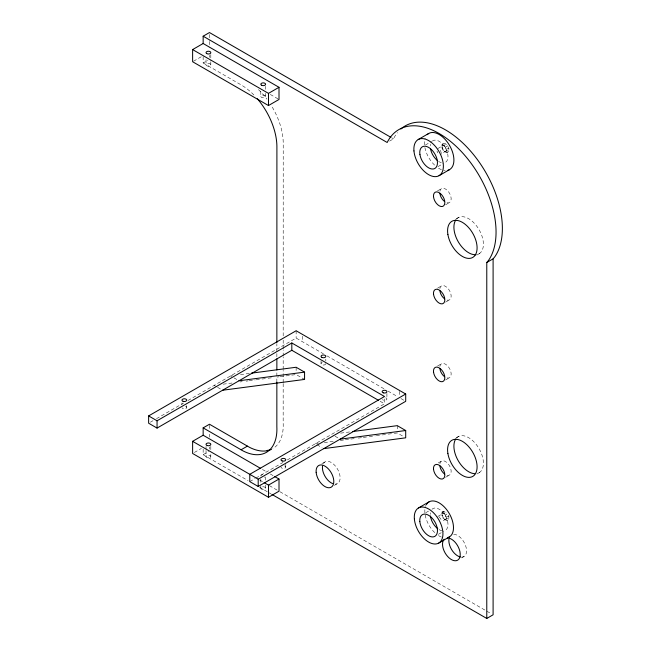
<?xml version="1.0" encoding="UTF-8"?>
<svg xmlns="http://www.w3.org/2000/svg" width="651" height="651" viewBox="0 0 651 651"><rect width="100%" height="100%" fill="white"/><g stroke="black" fill="none" stroke-linecap="round" stroke-linejoin="round"><path stroke-width="0.49" stroke-dasharray="3.25 2.44" d="M276.854 382.153L276.854 377.084M276.854 376.066L276.862 370.997M276.862 356.797L276.862 352.744M276.862 351.727L276.862 343.622M283.177 383.569L283.169 423.117A50.656 29.246 60 0 1 272.85 448.629M283.177 382.552L283.177 370.386M283.177 369.377L283.185 357.204M283.185 356.195L283.185 350.108M283.185 349.099L283.185 339.968M283.185 335.916L283.226 143.261A50.656 29.246 60 0 0 271.377 105.674M442.07 144.636L442.013 146.508L442.851 145.661L443.372 143.318L445.479 143.741L447.587 145.751L448.881 148.566L448.881 151.122L447.587 152.44C443.64 152.391 440.979 148.371 442.07 144.636L443.372 143.318M443.372 511.214L442.07 512.532L442.013 514.412L442.851 513.558L443.372 511.214L445.479 511.645L446.879 512.98M442.013 148.168L442.07 147.191L443.372 150.007L445.479 152.017M445.479 519.913L442.851 517.887L442.07 515.087L443.372 517.911L445.479 519.913L447.587 520.344L448.881 519.026L448.881 516.471L447.587 513.647L445.577 515.128L446.415 518.611L442.208 521.41M437.798 148.574L442.851 145.661L444.21 145.93L445.479 143.741M437.798 516.479L442.851 513.558L444.21 513.834L445.479 511.645M444.21 145.93L445.577 147.232L446.415 150.706L440.515 154.482M445.577 147.232L447.587 145.751M193.493 61.243L201.395 56.678M203.153 56.58L203.153 62.968L207.897 60.226M389.55 141.121L393.505 138.842A80.455 46.457 60 0 1 397.444 132.633M425.412 145.043L431.556 141.495M437.977 166.632L443.241 163.588M437.505 190.881L441.451 188.603M445.553 204.821L449.499 202.534M456.115 218.907L458.784 217.361M150.381 422.206L153.001 420.692M156.492 418.674L183.59 403.034M187.96 400.511L296.132 338.056L323.409 353.81M476.947 254.98L479.616 253.442M437.505 288.206L441.451 285.927M445.553 302.145L449.499 299.867M194.372 452.469L201.395 448.417M203.153 449.231L203.153 454.699L208.686 451.509M437.505 366.065L441.451 363.787M249.772 481.61L255.013 478.583M255.892 478.078L282.99 462.438M287.36 459.915L384.529 403.807L384.529 398.339M445.553 380.005L449.499 377.726M321.854 463.691L325.012 461.868M334.37 485.369L337.527 483.547M456.115 437.887L458.784 436.341M438.294 462.942L441.451 461.111M445.553 477.329L449.499 475.051M476.947 473.969L479.616 472.423M425.876 512.646L428.513 511.125M438.392 534.325L443.656 531.281M461.583 557.907L463.96 556.54M446.415 149.055L448.881 148.566M446.415 516.951L448.881 516.471M232.562 375.643L230.576 375.912L233.099 377.368M240.504 374.594L249.447 373.422M223.179 384.18L232.171 383M240.17 381.942L242.164 381.681M246.159 381.152L248.161 380.884M249.162 380.754L255.159 379.964M256.16 379.834L261.157 379.175M262.15 379.037L267.146 378.377M268.147 378.247L273.143 377.588M277.139 377.059L279.141 376.799M280.142 376.669L285.138 376.009M286.139 375.879L296.132 374.561L304.562 379.427M340.66 433.127L349.595 431.947M315.328 443.762L318.323 443.372M324.32 442.574L333.32 441.394M340.31 440.467L344.306 439.938M345.307 439.807L354.299 438.619M358.302 438.099L362.298 437.57M363.299 437.431L368.295 436.772M369.296 436.642L375.285 435.853M376.286 435.722L381.283 435.063M382.283 434.933L387.28 434.274M388.281 434.136L393.277 433.476M394.278 433.346L397.273 432.956L404.019 436.845M442.851 149.99L443.372 150.007M442.851 517.887L443.372 517.911M446.415 150.706L448.881 151.122M446.415 518.611L448.881 519.026M444.21 151.284L447.587 152.44M444.21 519.189L447.587 520.344M391.739 137.825L393.505 138.842M270.295 94.428L279.01 99.465M203.153 62.968L241.082 84.866A50.656 29.246 60 0 1 254.272 95.38M326.9 355.828L384.538 389.103M388.029 391.121L397.631 396.662M400.959 398.583L404.125 400.406M380.16 401.285L384.529 403.807M233.945 377.857L239.007 380.778M335.086 436.251L338.463 438.196M214.187 385.368L216.71 386.832M217.556 387.321L222.609 390.234M317.013 444.739L322.074 447.66M262.443 469.469L266.804 471.983M270.295 474.001L273.778 476.011M259.684 480.039L263.248 482.098M269.376 485.63L279.059 491.228M279.938 491.733L491.334 613.787M203.153 454.699L248.08 480.633M259.529 487.249L268.334 492.335M269.213 492.84L270.979 493.857M444.21 513.834L445.577 515.128M439.156 516.756L441.362 519.872L441.362 521.532M440.515 150.153L441.362 153.628M436.951 151.081L437.798 152.912M442.07 512.532L442.013 516.064M399.38 391.284L399.38 395.849M397.273 425.656L397.273 430.213M386.914 393.473L386.914 398.941M325.809 359.1L325.809 360.931M321.041 360.931L321.041 363.665M302.455 336.233L302.455 341.71M296.132 330.757L296.132 338.056M296.132 367.254L296.132 371.819M285.773 464.334L285.773 467.068M265.592 86.282L265.592 89.325M265.592 93.378L265.592 96.421A2.384 1.375 0 0 1 262.019 97.609A2.384 1.375 0 0 1 262.019 95.225A2.384 1.375 0 0 1 265.592 96.421M265.592 477.004L265.592 480.047M265.592 485.117L265.592 488.16A2.384 1.375 0 0 1 262.019 489.349A2.384 1.375 0 0 1 262.019 486.964A2.384 1.375 0 0 1 265.592 488.16M260.823 91.352L260.823 96.421M260.823 479.03L260.823 485.117M260.823 486.126L260.823 488.16M210.81 54.651L210.81 60.73M210.81 61.747L210.81 64.791A2.384 1.375 0 0 1 207.23 65.979A2.384 1.375 0 0 1 207.23 63.595A2.384 1.375 0 0 1 210.81 64.791M210.81 446.391L210.81 450.443M210.81 454.496L210.81 456.53A2.384 1.375 0 0 1 207.23 457.718A2.384 1.375 0 0 1 207.23 455.334A2.384 1.375 0 0 1 210.81 456.53M209.476 34.536L209.476 40.484M209.476 41.469L209.476 47.417M209.476 55.351L209.476 57.329M209.476 425.225L209.476 429.196M209.476 434.168L209.476 437.147M209.476 447.074L209.476 449.068M206.041 59.721L206.041 64.791M206.041 446.391L206.041 449.426M206.041 450.443L206.041 456.53M186.739 405.638L186.739 407.461M181.971 402.896L181.971 404.727M325.809 363.665A2.384 1.375 0 0 1 322.237 364.853A2.384 1.375 0 0 1 322.237 362.469M385.726 397.753A2.384 1.375 0 0 1 386.222 399.917A2.384 1.375 0 0 1 382.471 399.633M445.154 170.554A20.856 12.043 60 0 1 443.713 170.359M441.468 169.683A20.856 12.043 60 0 1 436.845 167.022M434.599 165.094A20.856 12.043 60 0 1 424.59 145.783M424.485 144.839A20.856 12.043 60 0 1 425.127 138.167M441.394 537.067A20.262 11.702 60 0 1 436.919 534.479M434.73 532.608A20.262 11.702 60 0 1 425.005 513.851M424.908 512.931A20.262 11.702 60 0 1 425.005 508.667M425.526 506.445A20.262 11.702 60 0 1 426.063 505.143M439.856 463.813A8.048 4.647 60 0 1 445.772 461.689A8.048 4.647 60 0 1 451.159 471.015A8.048 4.647 60 0 1 446.366 475.084M439.856 366.48A8.048 4.647 60 0 1 445.772 364.365A8.048 4.647 60 0 1 451.159 373.69A8.048 4.647 60 0 1 446.366 377.759M439.856 288.621A8.048 4.647 60 0 1 445.772 286.505A8.048 4.647 60 0 1 451.159 295.831A8.048 4.647 60 0 1 446.366 299.899M439.856 191.296A8.048 4.647 60 0 1 445.772 189.181A8.048 4.647 60 0 1 451.159 198.506A8.048 4.647 60 0 1 446.366 202.575M456.725 218.817A20.856 12.043 60 0 1 478.526 228.753A20.856 12.043 60 0 1 478.526 254.069M456.725 437.798A20.856 12.043 60 0 1 478.526 447.742A20.856 12.043 60 0 1 478.526 473.057M323.384 463.512A12.515 7.226 60 0 1 337.527 469.094A12.515 7.226 60 0 1 335.289 484.132M453.682 534.276A12.515 7.226 60 0 1 465.587 545.611A12.515 7.226 60 0 1 461.714 557.126M258.471 89.626A50.656 29.246 60 0 1 266.918 99.147M264.892 476.963A2.384 1.375 0 0 1 264.404 477.183M260.823 475.995A2.384 1.375 0 0 1 262.589 474.66M441.345 162.693A12.515 7.226 60 0 1 438.587 161.399M430.327 145.775A12.515 7.226 60 0 1 430.523 144.302M432.345 141.072A12.515 7.226 60 0 1 445.325 147.761A12.515 7.226 60 0 1 444.999 162.579M441.891 530.728A12.515 7.226 60 0 1 439.156 529.645M430.303 514.323A12.515 7.226 60 0 1 430.417 512.785M431.995 509.285A12.515 7.226 60 0 1 445.414 515.82A12.515 7.226 60 0 1 444.356 530.703M185.543 406.265A2.384 1.375 0 0 1 185.804 408.551A2.384 1.375 0 0 1 182.052 407.819M284.585 465.88A2.384 1.375 0 0 1 284.585 468.264A2.384 1.375 0 0 1 281.004 467.068"/><path stroke-width="0.98" d="M276.854 382.153L276.846 426.763A50.656 29.246 60 0 1 243.124 450.948L203.153 427.878L203.153 435.234L192.623 441.321L192.623 453.487L268.481 497.283L279.01 491.196L279.01 479.03L274.649 476.516M276.862 369.98L276.862 358.831M276.862 342.605L276.903 146.906A50.656 29.246 60 0 0 257.348 98.757M271.858 494.369L486.777 618.45L486.777 262.491L488.429 260.514A80.455 46.457 60 0 0 464.985 155.597A80.455 46.457 60 0 0 387.182 142.488L203.153 36.204L209.476 32.55L390.86 137.312M400.894 129.02A80.455 46.457 60 0 1 477.46 159.698A80.455 46.457 60 0 1 494.752 256.86L493.1 258.846L493.1 614.796L486.777 618.45M192.623 49.582L203.153 43.503L279.01 87.299L279.01 99.465L268.481 105.543L192.623 61.747L192.623 49.582L268.481 93.378L279.01 87.299M418.194 139.55L428.724 133.463M439.051 175.68L449.589 169.594M148.631 415.916L296.132 330.757L405.703 394.018L405.703 401.317L258.203 486.476L249.772 481.61L249.772 474.31L384.529 396.508L291.819 342.979L157.054 420.782L148.631 415.916L148.631 423.215L157.054 428.081L291.819 350.279L378.41 400.275M486.777 262.491L493.1 258.846M203.153 427.878L209.476 424.232L249.447 447.294A50.656 29.246 60 0 0 271.5 449.345M241.082 449.776L247.404 446.13M267.056 450.752L268.204 450.085M192.623 441.321L258.203 479.177L405.703 394.018M264.119 482.594L268.481 485.117L279.01 479.03M418.487 507.959L429.025 501.88M438.75 543.064L449.288 536.977M251.432 373.153L296.132 367.254L304.562 372.12L304.562 379.427L222.609 390.234M239.007 380.778L304.562 372.12M352.573 431.548L397.273 425.656L405.703 430.523L405.703 437.822L323.759 448.629M340.147 439.173L405.703 430.523M203.153 435.234L260.701 468.46M291.819 342.979L291.819 350.279M268.481 93.378L268.481 105.543M268.481 485.117L268.481 497.283M258.203 479.177L258.203 486.476M203.153 36.204L203.153 43.503M157.054 420.782L157.054 428.081M427.227 134.627A20.856 12.043 60 0 1 449.589 145.507A20.856 12.043 60 0 1 447.823 170.31M426.389 504.549A20.262 11.702 60 0 1 448.466 512.223A20.262 11.702 60 0 1 447.579 537.677M447.359 537.921A12.515 7.226 60 0 1 460.176 553.358A12.515 7.226 60 0 1 449.084 557.899A12.515 7.226 60 0 1 444.218 539.207M444.584 474.058A8.048 4.647 60 0 1 439.856 465.864M444.584 298.866A8.048 4.647 60 0 1 439.856 290.68M444.584 201.541A8.048 4.647 60 0 1 439.856 193.355M476.036 254.72A20.856 12.043 60 0 1 458.231 241.741A20.856 12.043 60 0 1 455.879 219.826M474.652 473.725A20.856 12.043 60 0 1 457.694 459.769A20.856 12.043 60 0 1 455.879 438.807M332.653 483.595A12.515 7.226 60 0 1 322.53 466.059M460.436 556.996A12.515 7.226 60 0 1 448.962 539.052M444.584 376.734A8.048 4.647 60 0 1 439.856 368.539M437.212 160.382A12.515 7.226 60 0 1 430.58 149.103M437.773 528.726A12.515 7.226 60 0 1 430.417 515.983M321.74 357.334A2.384 1.375 0 0 0 325.728 356.724A2.384 1.375 0 0 0 322.806 355.039A2.384 1.375 0 0 0 321.74 357.334M383.341 392.838A2.384 1.375 0 0 0 386.914 391.642A2.384 1.375 0 0 0 383.341 390.454A2.384 1.375 0 0 0 383.341 392.838M206.733 53.594A2.384 1.375 0 0 0 210.729 52.983A2.384 1.375 0 0 0 207.807 51.291A2.384 1.375 0 0 0 206.733 53.594M261.523 85.224A2.384 1.375 0 0 0 265.51 84.614A2.384 1.375 0 0 0 262.589 82.921A2.384 1.375 0 0 0 261.523 85.224M433.501 469.151A8.048 4.647 60 0 0 442.501 478.973A8.048 4.647 60 0 0 441.468 467.068A8.048 4.647 60 0 0 433.501 469.151M433.501 371.827A8.048 4.647 60 0 0 442.501 381.649A8.048 4.647 60 0 0 441.468 369.744A8.048 4.647 60 0 0 433.501 371.827M433.501 293.967A8.048 4.647 60 0 0 442.501 303.789A8.048 4.647 60 0 0 441.468 291.876A8.048 4.647 60 0 0 433.501 293.967M433.501 196.643A8.048 4.647 60 0 0 442.501 206.465A8.048 4.647 60 0 0 441.468 194.551A8.048 4.647 60 0 0 433.501 196.643M447.904 234.58A20.856 12.043 60 0 0 472.203 257.723A20.856 12.043 60 0 0 466.897 225.799A20.856 12.043 60 0 0 447.904 234.58M447.904 453.56A20.856 12.043 60 0 0 472.203 476.703A20.856 12.043 60 0 0 466.897 444.779A20.856 12.043 60 0 0 447.904 453.56M316.15 472.341A12.515 7.226 60 0 0 330.147 487.623A12.515 7.226 60 0 0 328.552 469.094A12.515 7.226 60 0 0 316.15 472.341M207.23 445.553A2.384 1.375 0 0 0 210.81 444.356A2.384 1.375 0 0 0 207.23 443.168A2.384 1.375 0 0 0 207.23 445.553M413.955 150.926A20.856 12.043 60 0 0 437.293 176.397A20.856 12.043 60 0 0 434.624 145.515A20.856 12.043 60 0 0 413.955 150.926M419.944 154.612A12.515 7.226 60 0 0 434.461 168.658A12.515 7.226 60 0 0 431.45 149.567A12.515 7.226 60 0 0 419.944 154.612M414.37 519.018A20.262 11.702 60 0 0 437.041 543.756A20.262 11.702 60 0 0 434.445 513.761A20.262 11.702 60 0 0 414.37 519.018M419.822 521.5A12.515 7.226 60 0 0 433.826 536.782A12.515 7.226 60 0 0 432.223 518.253A12.515 7.226 60 0 0 419.822 521.5M282.2 460.965A2.384 1.375 0 0 0 285.773 459.769A2.384 1.375 0 0 0 282.2 458.581A2.384 1.375 0 0 0 282.2 460.965M183.159 401.35A2.384 1.375 0 0 0 186.739 400.162A2.384 1.375 0 0 0 183.159 398.965A2.384 1.375 0 0 0 183.159 401.35"/></g></svg>
